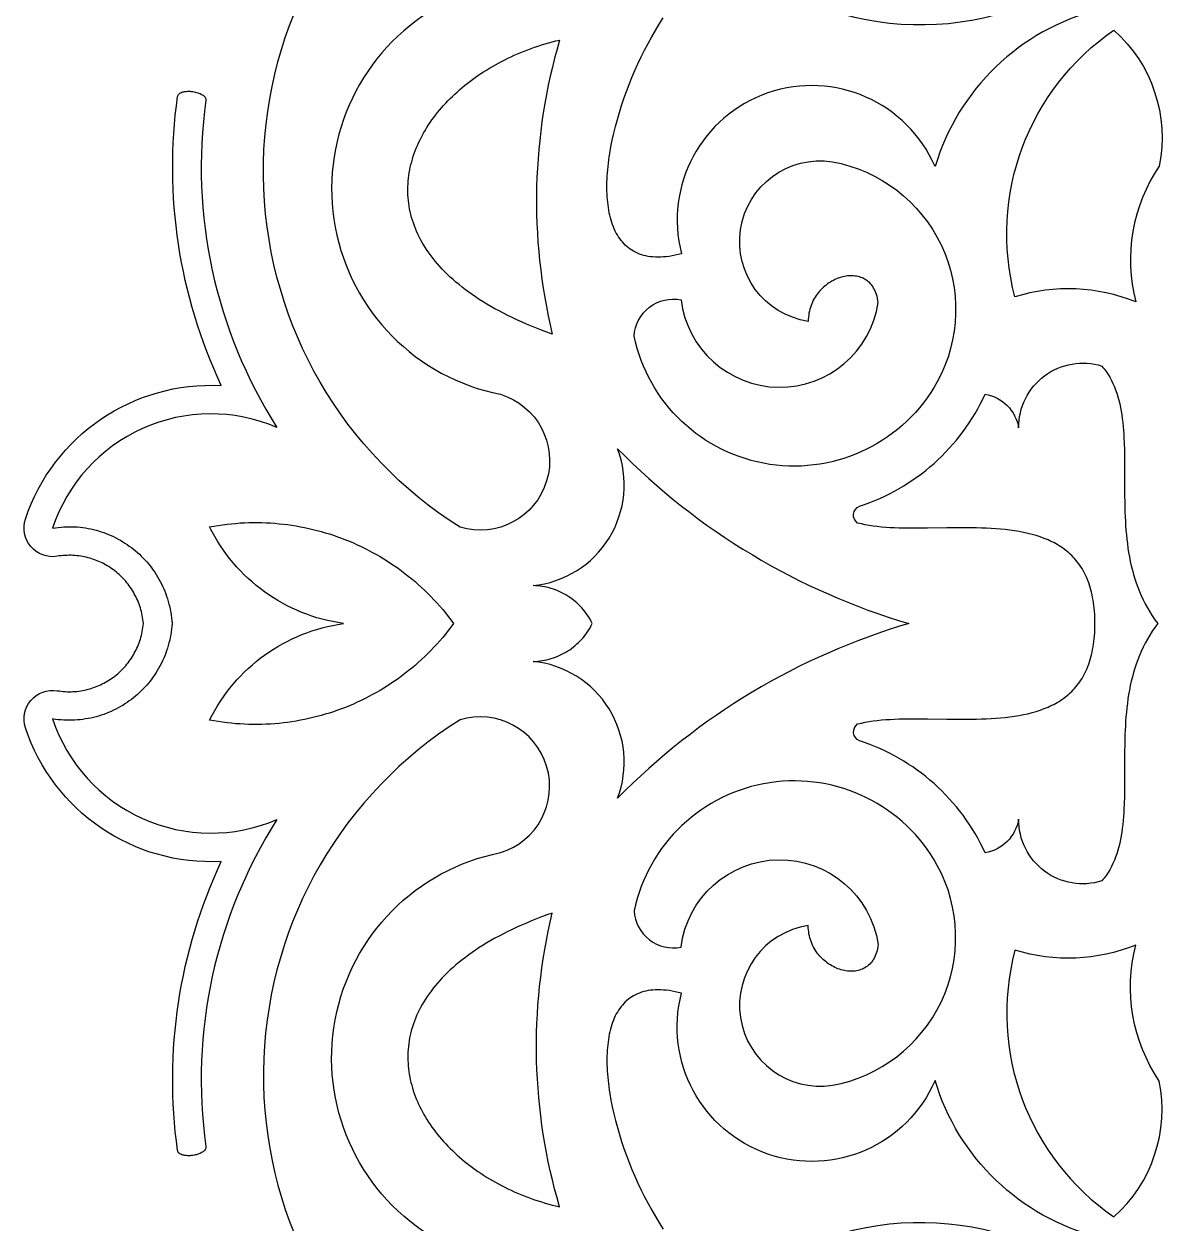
# Model space of a CAD drawing. Extents: x -809 to -401, y -253 to 409.
# Drawn here: x -809 to -609.9, y -26.8 to 183.1 of the extents above; entities that cross this region are included whole.
import ezdxf

# ---------------------------------------------------------------- set-up
doc = ezdxf.new("R2010")
doc.units = 0
doc.layers.add('LAYER_1', color=18, linetype='CONTINUOUS')

msp = doc.modelspace()

# ---------------------------------------------------------------- linework, layer by layer
at = {"layer": 'LAYER_1'}
for points in [[(-732.71, 95.02, -0.526463), (-737.64, 216.19, -0.747044), (-713.69, 201.87, -1), (-736, 210.56, 0.727969), (-738.11, 185.19, 0.677987), (-725.66, 118.27, -1)], [(-614.47, 134.45, 0.172155), (-635.6, 135.33, -0.316737), (-618.28, 182, -0.266667), (-610.36, 158.22, 0.213408)], [(-716.58, 128.82), (-717.52, 129.16), (-718.45, 129.5), (-719.35, 129.85), (-720.24, 130.21), (-721.1, 130.57), (-721.95, 130.94), (-722.77, 131.31), (-723.58, 131.69), (-724.37, 132.07), (-725.14, 132.46), (-725.89, 132.85), (-726.62, 133.25), (-727.33, 133.65), (-728.02, 134.06), (-728.69, 134.47), (-729.35, 134.88), (-729.99, 135.3), (-730.61, 135.73), (-731.21, 136.15), (-731.79, 136.58), (-732.35, 137.02), (-732.9, 137.46), (-733.43, 137.9), (-733.94, 138.34), (-734.44, 138.79), (-734.92, 139.24), (-735.38, 139.7), (-735.82, 140.15), (-736.25, 140.61), (-736.66, 141.08), (-737.05, 141.54), (-737.43, 142.01), (-737.79, 142.48), (-738.14, 142.95), (-738.46, 143.42), (-738.78, 143.9), (-739.07, 144.38), (-739.35, 144.86), (-739.62, 145.34), (-739.87, 145.82), (-740.1, 146.3), (-740.32, 146.79), (-740.52, 147.27), (-740.71, 147.76), (-740.89, 148.25), (-741.05, 148.74), (-741.19, 149.23), (-741.32, 149.72), (-741.44, 150.21), (-741.54, 150.7), (-741.62, 151.19), (-741.7, 151.68), (-741.75, 152.17), (-741.8, 152.66), (-741.83, 153.15), (-741.85, 153.64), (-741.85, 154.13), (-741.84, 154.62), (-741.82, 155.1), (-741.79, 155.59), (-741.74, 156.08), (-741.68, 156.56), (-741.6, 157.05), (-741.52, 157.53), (-741.42, 158.01), (-741.31, 158.49), (-741.18, 158.97), (-741.05, 159.44), (-740.9, 159.92), (-740.74, 160.39), (-740.57, 160.86), (-740.38, 161.32), (-740.19, 161.79), (-739.98, 162.25), (-739.77, 162.71), (-739.54, 163.17), (-739.3, 163.62), (-739.05, 164.07), (-738.79, 164.52), (-738.51, 164.97), (-738.23, 165.41), (-737.94, 165.85), (-737.63, 166.28), (-737.32, 166.71), (-737, 167.14), (-736.66, 167.56), (-736.32, 167.98), (-735.97, 168.4), (-735.61, 168.81), (-735.23, 169.21), (-734.85, 169.62), (-734.46, 170.01), (-734.06, 170.4), (-733.65, 170.79), (-733.24, 171.17), (-732.81, 171.55), (-732.38, 171.92), (-731.93, 172.29), (-731.48, 172.65), (-731.02, 173.01), (-730.55, 173.36), (-730.08, 173.7), (-729.59, 174.04), (-729.1, 174.38), (-728.6, 174.7), (-728.09, 175.02), (-727.58, 175.34), (-727.06, 175.64), (-726.53, 175.94), (-725.99, 176.24), (-725.45, 176.53), (-724.9, 176.81), (-724.35, 177.08), (-723.78, 177.35), (-723.22, 177.6), (-722.64, 177.86), (-722.06, 178.1), (-721.47, 178.33), (-720.88, 178.56), (-720.28, 178.78), (-719.67, 179), (-719.06, 179.2), (-718.45, 179.4), (-717.82, 179.58), (-717.2, 179.76), (-716.57, 179.93), (-715.93, 180.1), (-715.29, 180.25, 0.131339)], [(-788.13, 78.16), (-788.17, 78.52), (-788.21, 78.87), (-788.27, 79.21), (-788.33, 79.56), (-788.4, 79.9), (-788.48, 80.24), (-788.57, 80.57), (-788.67, 80.9), (-788.77, 81.22), (-788.89, 81.54), (-789.01, 81.86), (-789.14, 82.17), (-789.27, 82.48), (-789.42, 82.79), (-789.57, 83.08), (-789.73, 83.38), (-789.89, 83.67), (-790.06, 83.95), (-790.24, 84.23), (-790.43, 84.5), (-790.62, 84.77), (-790.82, 85.04), (-791.02, 85.29), (-791.23, 85.55), (-791.45, 85.79), (-791.67, 86.03), (-791.9, 86.27), (-792.14, 86.5), (-792.38, 86.72), (-792.62, 86.94), (-792.87, 87.15), (-793.13, 87.35), (-793.39, 87.55), (-793.65, 87.74), (-793.92, 87.93), (-794.2, 88.11), (-794.48, 88.28), (-794.76, 88.44), (-795.05, 88.6), (-795.34, 88.75), (-795.63, 88.89), (-795.93, 89.03), (-796.24, 89.15), (-796.54, 89.27), (-796.85, 89.39), (-797.17, 89.49), (-797.48, 89.59), (-797.8, 89.68), (-798.13, 89.76), (-798.45, 89.83), (-798.78, 89.89), (-799.11, 89.95), (-799.44, 90), (-799.78, 90.03), (-800.12, 90.06), (-800.46, 90.08), (-800.8, 90.1), (-801.14, 90.1), (-801.48, 90.09), (-801.83, 90.08), (-802.18, 90.05), (-802.53, 90.02), (-802.88, 89.98), (-803.23, 89.92, -0.564297), (-808.78, 96.44, -0.337819), (-774.5, 119.8, -0.145291), (-782.16, 170.36), (-782.13, 170.5), (-782.07, 170.64), (-781.98, 170.76), (-781.87, 170.87), (-781.75, 170.96), (-781.6, 171.05), (-781.44, 171.12), (-781.26, 171.18), (-781.07, 171.22), (-780.87, 171.26), (-780.65, 171.28), (-780.43, 171.3), (-780.21, 171.3), (-779.98, 171.29), (-779.75, 171.28), (-779.51, 171.25), (-779.28, 171.21), (-779.06, 171.17), (-778.83, 171.11), (-778.62, 171.04), (-778.41, 170.97), (-778.21, 170.89), (-778.03, 170.8), (-777.85, 170.7), (-777.7, 170.6), (-777.56, 170.48), (-777.44, 170.36), (-777.35, 170.24), (-777.27, 170.1), (-777.23, 169.96), (-777.2, 169.82), (-777.21, 169.67, 0.177943), (-764.78, 112.47, 0.439468), (-804.04, 94.86), (-803.55, 94.93), (-803.05, 94.99), (-802.56, 95.04), (-802.07, 95.07), (-801.59, 95.09), (-801.1, 95.1), (-800.62, 95.1), (-800.14, 95.08), (-799.66, 95.05), (-799.19, 95), (-798.72, 94.95), (-798.25, 94.88), (-797.79, 94.8), (-797.33, 94.7), (-796.87, 94.6), (-796.42, 94.48), (-795.97, 94.36), (-795.53, 94.22), (-795.09, 94.07), (-794.65, 93.91), (-794.23, 93.73), (-793.8, 93.55), (-793.38, 93.36), (-792.97, 93.15), (-792.56, 92.94), (-792.16, 92.72), (-791.76, 92.48), (-791.38, 92.24), (-790.99, 91.98), (-790.62, 91.72), (-790.25, 91.45), (-789.89, 91.17), (-789.53, 90.87), (-789.18, 90.57), (-788.84, 90.27), (-788.51, 89.95), (-788.19, 89.62), (-787.87, 89.29), (-787.56, 88.95), (-787.26, 88.6), (-786.97, 88.24), (-786.69, 87.87), (-786.42, 87.5), (-786.15, 87.12), (-785.9, 86.73), (-785.66, 86.33), (-785.42, 85.93), (-785.2, 85.52), (-784.98, 85.1), (-784.78, 84.68), (-784.58, 84.25), (-784.4, 83.82), (-784.23, 83.38), (-784.07, 82.93), (-783.92, 82.48), (-783.78, 82.02), (-783.66, 81.55), (-783.54, 81.08), (-783.44, 80.61), (-783.35, 80.13), (-783.27, 79.64), (-783.2, 79.15), (-783.15, 78.66), (-783.11, 78.16), (-783.15, 77.66), (-783.2, 77.17), (-783.27, 76.68), (-783.35, 76.19), (-783.44, 75.72), (-783.54, 75.24), (-783.66, 74.77), (-783.78, 74.31), (-783.92, 73.85), (-784.07, 73.39), (-784.23, 72.95), (-784.4, 72.51), (-784.58, 72.07), (-784.78, 71.64), (-784.98, 71.22), (-785.2, 70.8), (-785.42, 70.39), (-785.66, 69.99), (-785.9, 69.6), (-786.15, 69.21), (-786.42, 68.83), (-786.69, 68.45), (-786.97, 68.09), (-787.26, 67.73), (-787.56, 67.38), (-787.87, 67.03), (-788.19, 66.7), (-788.51, 66.37), (-788.84, 66.06), (-789.18, 65.75), (-789.53, 65.45), (-789.89, 65.16), (-790.25, 64.88), (-790.62, 64.6), (-790.99, 64.34), (-791.38, 64.09), (-791.76, 63.84), (-792.16, 63.61), (-792.56, 63.38), (-792.97, 63.17), (-793.38, 62.97), (-793.8, 62.77), (-794.23, 62.59), (-794.65, 62.42), (-795.09, 62.26), (-795.53, 62.11), (-795.97, 61.97), (-796.42, 61.84), (-796.87, 61.72), (-797.33, 61.62), (-797.79, 61.53), (-798.25, 61.45), (-798.72, 61.38), (-799.19, 61.32), (-799.66, 61.28), (-800.14, 61.25), (-800.62, 61.23), (-801.1, 61.22), (-801.59, 61.23), (-802.07, 61.25), (-802.56, 61.28), (-803.05, 61.33), (-803.55, 61.39), (-804.04, 61.47, 0.439468), (-764.78, 43.85, 0.177943), (-777.21, -13.34), (-777.2, -13.5), (-777.23, -13.64), (-777.27, -13.78), (-777.35, -13.91), (-777.44, -14.04), (-777.56, -14.16), (-777.7, -14.27), (-777.85, -14.38), (-778.03, -14.48), (-778.21, -14.57), (-778.41, -14.65), (-778.62, -14.72), (-778.83, -14.79), (-779.06, -14.84), (-779.28, -14.89), (-779.51, -14.93), (-779.75, -14.95), (-779.98, -14.97), (-780.21, -14.98), (-780.43, -14.97), (-780.65, -14.96), (-780.87, -14.94), (-781.07, -14.9), (-781.26, -14.85), (-781.44, -14.79), (-781.6, -14.72), (-781.75, -14.64), (-781.87, -14.54), (-781.98, -14.44), (-782.07, -14.31), (-782.13, -14.18), (-782.16, -14.03, -0.145291), (-774.5, 36.52, -0.337819), (-808.78, 59.89, -0.564297), (-803.23, 66.4), (-802.88, 66.35), (-802.53, 66.3), (-802.18, 66.27), (-801.83, 66.24), (-801.48, 66.23), (-801.14, 66.22), (-800.8, 66.23), (-800.46, 66.24), (-800.12, 66.26), (-799.78, 66.29), (-799.44, 66.33), (-799.11, 66.38), (-798.78, 66.43), (-798.45, 66.5), (-798.13, 66.57), (-797.8, 66.65), (-797.48, 66.74), (-797.17, 66.83), (-796.85, 66.94), (-796.54, 67.05), (-796.24, 67.17), (-795.93, 67.3), (-795.63, 67.43), (-795.34, 67.58), (-795.05, 67.73), (-794.76, 67.88), (-794.48, 68.05), (-794.2, 68.22), (-793.92, 68.4), (-793.65, 68.58), (-793.39, 68.77), (-793.13, 68.97), (-792.87, 69.17), (-792.62, 69.38), (-792.38, 69.6), (-792.14, 69.82), (-791.9, 70.05), (-791.67, 70.29), (-791.45, 70.53), (-791.23, 70.78), (-791.02, 71.03), (-790.82, 71.29), (-790.62, 71.55), (-790.43, 71.82), (-790.24, 72.09), (-790.06, 72.37), (-789.89, 72.66), (-789.73, 72.95), (-789.57, 73.24), (-789.42, 73.54), (-789.27, 73.84), (-789.14, 74.15), (-789.01, 74.46), (-788.89, 74.78), (-788.77, 75.1), (-788.67, 75.42), (-788.57, 75.75), (-788.48, 76.09), (-788.4, 76.42), (-788.33, 76.76), (-788.27, 77.11), (-788.21, 77.46), (-788.17, 77.81)], [(-649.19, 120.48, -0.695512), (-702.26, 128.46, -0.453388), (-694.04, 134.8, 0.872623), (-659.52, 134.33), (-659.57, 134.71), (-659.64, 135.07), (-659.72, 135.41), (-659.82, 135.74), (-659.93, 136.05), (-660.05, 136.34), (-660.18, 136.61), (-660.33, 136.87), (-660.48, 137.12), (-660.65, 137.35), (-660.83, 137.56), (-661.02, 137.76), (-661.21, 137.94), (-661.42, 138.11), (-661.63, 138.26), (-661.85, 138.4), (-662.08, 138.53), (-662.31, 138.64), (-662.55, 138.73), (-662.8, 138.81), (-663.05, 138.88), (-663.31, 138.93), (-663.57, 138.97), (-663.83, 139), (-664.1, 139.01), (-664.37, 139.02), (-664.64, 139), (-664.91, 138.98), (-665.19, 138.94), (-665.46, 138.89), (-665.74, 138.83), (-666.02, 138.76), (-666.29, 138.67), (-666.57, 138.57), (-666.84, 138.46), (-667.11, 138.34), (-667.38, 138.21), (-667.64, 138.07), (-667.9, 137.92), (-668.16, 137.75), (-668.41, 137.58), (-668.66, 137.39), (-668.9, 137.2), (-669.13, 136.99), (-669.36, 136.78), (-669.58, 136.55), (-669.79, 136.32), (-670, 136.07), (-670.2, 135.82), (-670.38, 135.56), (-670.56, 135.29), (-670.73, 135.01), (-670.89, 134.72), (-671.03, 134.42), (-671.17, 134.12), (-671.29, 133.8), (-671.4, 133.48), (-671.5, 133.15), (-671.58, 132.82), (-671.65, 132.47), (-671.7, 132.12), (-671.74, 131.76), (-671.77, 131.4), (-671.78, 131.03, -1), (-667.55, 158.97, -0.511088)], [(-621.59, 78.16), (-621.6, 78.72), (-621.61, 79.26), (-621.64, 79.79), (-621.68, 80.31), (-621.72, 80.82), (-621.77, 81.32), (-621.84, 81.8), (-621.91, 82.27), (-622, 82.74), (-622.09, 83.19), (-622.19, 83.63), (-622.3, 84.05), (-622.42, 84.47), (-622.54, 84.88), (-622.68, 85.27), (-622.82, 85.66), (-622.98, 86.03), (-623.14, 86.4), (-623.31, 86.76), (-623.48, 87.1), (-623.67, 87.44), (-623.86, 87.76), (-624.06, 88.08), (-624.27, 88.39), (-624.48, 88.68), (-624.71, 88.97), (-624.93, 89.25), (-625.17, 89.52), (-625.41, 89.79), (-625.66, 90.04), (-625.92, 90.29), (-626.18, 90.52), (-626.45, 90.75), (-626.73, 90.98), (-627.01, 91.19), (-627.3, 91.39), (-627.59, 91.59), (-627.89, 91.78), (-628.19, 91.97), (-628.5, 92.14), (-628.82, 92.31), (-629.14, 92.48), (-629.47, 92.63), (-629.8, 92.78), (-630.13, 92.92), (-630.47, 93.06), (-631.17, 93.32), (-631.88, 93.55), (-632.61, 93.76), (-633.36, 93.94), (-634.12, 94.11), (-634.89, 94.26), (-635.68, 94.39), (-636.48, 94.5), (-637.29, 94.59), (-638.11, 94.67), (-638.94, 94.74), (-639.77, 94.8), (-640.62, 94.84), (-641.47, 94.87), (-642.32, 94.89), (-644.04, 94.91), (-645.77, 94.91), (-647.5, 94.89), (-650.93, 94.84), (-652.62, 94.83), (-654.27, 94.83), (-655.09, 94.84), (-655.89, 94.86), (-656.68, 94.89), (-657.46, 94.93), (-658.22, 94.98), (-658.98, 95.04), (-659.71, 95.12), (-660.43, 95.21), (-661.13, 95.32), (-661.82, 95.44), (-662.48, 95.58), (-663.13, 95.74, -0.585603), (-662.83, 98.69, 0.210186), (-640.82, 118.29, -0.32), (-634.95, 112.41, -0.506711), (-620.39, 123.22), (-620.19, 122.98), (-620, 122.75), (-619.64, 122.26), (-619.31, 121.76), (-619, 121.24), (-618.71, 120.71), (-618.44, 120.16), (-618.2, 119.6), (-617.98, 119.03), (-617.77, 118.44), (-617.59, 117.84), (-617.42, 117.23), (-617.27, 116.61), (-617.13, 115.98), (-617.01, 115.33), (-616.91, 114.68), (-616.82, 114.01), (-616.74, 113.34), (-616.67, 112.65), (-616.61, 111.96), (-616.56, 111.26), (-616.52, 110.55), (-616.49, 109.83), (-616.45, 108.37), (-616.43, 106.89), (-616.42, 105.38), (-616.42, 102.32), (-616.41, 100.76), (-616.39, 99.2), (-616.35, 97.63), (-616.32, 96.85), (-616.28, 96.06), (-616.23, 95.27), (-616.17, 94.49), (-616.1, 93.7), (-616.02, 92.92), (-615.93, 92.14), (-615.82, 91.36), (-615.7, 90.58), (-615.56, 89.81), (-615.41, 89.04), (-615.24, 88.27), (-615.05, 87.51), (-614.85, 86.75), (-614.62, 86), (-614.38, 85.25), (-614.11, 84.51), (-613.82, 83.77), (-613.51, 83.04), (-613.17, 82.32), (-612.81, 81.61), (-612.42, 80.9), (-612.01, 80.2), (-611.57, 79.51), (-611.1, 78.83), (-610.6, 78.16), (-611.1, 77.49), (-611.57, 76.81), (-612.01, 76.12), (-612.42, 75.42), (-612.81, 74.72), (-613.17, 74), (-613.51, 73.28), (-613.82, 72.55), (-614.11, 71.82), (-614.38, 71.07), (-614.62, 70.33), (-614.85, 69.57), (-615.05, 68.81), (-615.24, 68.05), (-615.41, 67.29), (-615.56, 66.51), (-615.7, 65.74), (-615.82, 64.96), (-615.93, 64.18), (-616.02, 63.4), (-616.1, 62.62), (-616.17, 61.84), (-616.23, 61.05), (-616.28, 60.26), (-616.32, 59.48), (-616.35, 58.69), (-616.39, 57.12), (-616.41, 55.56), (-616.42, 54.01), (-616.42, 50.94), (-616.43, 49.44), (-616.45, 47.95), (-616.49, 46.5), (-616.52, 45.78), (-616.56, 45.07), (-616.61, 44.37), (-616.67, 43.67), (-616.74, 42.99), (-616.82, 42.31), (-616.91, 41.65), (-617.01, 40.99), (-617.13, 40.35), (-617.27, 39.71), (-617.42, 39.09), (-617.59, 38.48), (-617.77, 37.88), (-617.98, 37.29), (-618.2, 36.72), (-618.44, 36.16), (-618.71, 35.61), (-619, 35.08), (-619.31, 34.57), (-619.64, 34.06), (-620, 33.58), (-620.19, 33.34), (-620.39, 33.11, -0.506711), (-634.95, 43.91, -0.32), (-640.82, 38.04, 0.210186), (-662.83, 57.64, -0.585603), (-663.13, 60.58), (-662.48, 60.74), (-661.82, 60.88), (-661.13, 61.01), (-660.43, 61.11), (-659.71, 61.2), (-658.98, 61.28), (-658.22, 61.34), (-657.46, 61.39), (-656.68, 61.43), (-655.89, 61.46), (-655.09, 61.48), (-654.27, 61.49), (-652.62, 61.5), (-650.93, 61.48), (-647.5, 61.43), (-645.77, 61.41), (-644.04, 61.41), (-643.18, 61.42), (-642.32, 61.43), (-641.47, 61.45), (-640.62, 61.48), (-639.77, 61.53), (-638.94, 61.58), (-638.11, 61.65), (-637.29, 61.73), (-636.48, 61.83), (-635.68, 61.94), (-634.89, 62.07), (-634.12, 62.21), (-633.36, 62.38), (-632.61, 62.57), (-631.88, 62.78), (-631.17, 63.01), (-630.47, 63.26), (-630.13, 63.4), (-629.8, 63.54), (-629.47, 63.69), (-629.14, 63.85), (-628.82, 64.01), (-628.5, 64.18), (-628.19, 64.36), (-627.89, 64.54), (-627.59, 64.73), (-627.3, 64.93), (-627.01, 65.13), (-626.73, 65.35), (-626.45, 65.57), (-626.18, 65.8), (-625.92, 66.04), (-625.66, 66.28), (-625.41, 66.54), (-625.17, 66.8), (-624.93, 67.07), (-624.71, 67.35), (-624.48, 67.64), (-624.27, 67.94), (-624.06, 68.24), (-623.86, 68.56), (-623.67, 68.89), (-623.48, 69.22), (-623.31, 69.57), (-623.14, 69.92), (-622.98, 70.29), (-622.82, 70.66), (-622.68, 71.05), (-622.54, 71.45), (-622.42, 71.85), (-622.3, 72.27), (-622.19, 72.7), (-622.09, 73.14), (-622, 73.59), (-621.91, 74.05), (-621.84, 74.52), (-621.77, 75.01), (-621.72, 75.5), (-621.68, 76.01), (-621.64, 76.53), (-621.61, 77.06), (-621.6, 77.61)], [(-709.57, 78.16), (-709.76, 78.54), (-709.96, 78.9), (-710.18, 79.26), (-710.4, 79.6), (-710.64, 79.94), (-710.88, 80.27), (-711.14, 80.58), (-711.41, 80.89), (-711.68, 81.19), (-711.97, 81.47), (-712.26, 81.75), (-712.56, 82.01), (-712.87, 82.27), (-713.19, 82.51), (-713.51, 82.74), (-713.85, 82.96), (-714.19, 83.17), (-714.54, 83.37), (-714.89, 83.55), (-715.25, 83.72), (-715.62, 83.88), (-715.99, 84.03), (-716.36, 84.17), (-716.75, 84.29), (-717.13, 84.4), (-717.52, 84.5), (-717.92, 84.58), (-718.32, 84.65), (-718.72, 84.71), (-719.13, 84.75), (-719.54, 84.78), (-719.95, 84.79, 0.493843), (-705.15, 108.75, 0.127459), (-654.19, 78.16, 0.127459), (-705.15, 47.58, 0.493843), (-719.95, 71.53), (-719.54, 71.54), (-719.13, 71.57), (-718.72, 71.62), (-718.32, 71.67), (-717.92, 71.74), (-717.52, 71.83), (-717.13, 71.92), (-716.75, 72.03), (-716.36, 72.16), (-715.99, 72.29), (-715.62, 72.44), (-715.25, 72.6), (-714.89, 72.77), (-714.54, 72.96), (-714.19, 73.15), (-713.85, 73.36), (-713.51, 73.58), (-713.19, 73.81), (-712.87, 74.06), (-712.56, 74.31), (-712.26, 74.58), (-711.97, 74.85), (-711.68, 75.14), (-711.41, 75.43), (-711.14, 75.74), (-710.88, 76.06), (-710.64, 76.38), (-710.4, 76.72), (-710.18, 77.07), (-709.96, 77.42), (-709.76, 77.79)], [(-732.71, 61.3, 0.526463), (-737.64, -59.87, 0.747044), (-713.69, -45.54, 1), (-736, -54.23, -0.727969), (-738.11, -28.87, -0.677987), (-725.66, 38.06, 1)], [(-649.19, 35.84, 0.695512), (-702.26, 27.86, 0.453388), (-694.04, 21.52, -0.872623), (-659.52, 21.99), (-659.57, 21.61), (-659.64, 21.25), (-659.72, 20.91), (-659.82, 20.59), (-659.93, 20.28), (-660.05, 19.99), (-660.18, 19.71), (-660.33, 19.45), (-660.48, 19.2), (-660.65, 18.98), (-660.83, 18.76), (-661.02, 18.56), (-661.21, 18.38), (-661.42, 18.21), (-661.63, 18.06), (-661.85, 17.92), (-662.08, 17.8), (-662.31, 17.69), (-662.55, 17.59), (-662.8, 17.51), (-663.05, 17.44), (-663.31, 17.39), (-663.57, 17.35), (-663.83, 17.32), (-664.1, 17.31), (-664.37, 17.31), (-664.64, 17.32), (-664.91, 17.34), (-665.19, 17.38), (-665.46, 17.43), (-665.74, 17.49), (-666.02, 17.57), (-666.29, 17.65), (-666.57, 17.75), (-666.84, 17.86), (-667.11, 17.98), (-667.38, 18.11), (-667.64, 18.25), (-667.9, 18.41), (-668.16, 18.57), (-668.41, 18.75), (-668.66, 18.93), (-668.9, 19.13), (-669.13, 19.33), (-669.36, 19.55), (-669.58, 19.77), (-669.79, 20.01), (-670, 20.25), (-670.2, 20.5), (-670.38, 20.77), (-670.56, 21.04), (-670.73, 21.32), (-670.89, 21.61), (-671.03, 21.9), (-671.17, 22.21), (-671.29, 22.52), (-671.4, 22.84), (-671.5, 23.17), (-671.58, 23.51), (-671.65, 23.85), (-671.7, 24.2), (-671.74, 24.56), (-671.77, 24.92), (-671.78, 25.3, 1), (-667.55, -2.65, 0.511088)], [(-716.58, 27.5), (-717.52, 27.16), (-718.45, 26.82), (-719.35, 26.47), (-720.24, 26.11), (-721.1, 25.75), (-721.95, 25.38), (-722.77, 25.01), (-723.58, 24.63), (-724.37, 24.25), (-725.14, 23.86), (-725.89, 23.47), (-726.62, 23.07), (-727.33, 22.67), (-728.02, 22.27), (-728.69, 21.86), (-729.35, 21.44), (-729.99, 21.02), (-730.61, 20.6), (-731.21, 20.17), (-731.79, 19.74), (-732.35, 19.31), (-732.9, 18.87), (-733.43, 18.43), (-733.94, 17.98), (-734.44, 17.53), (-734.92, 17.08), (-735.38, 16.63), (-735.82, 16.17), (-736.25, 15.71), (-736.66, 15.25), (-737.05, 14.78), (-737.43, 14.32), (-737.79, 13.85), (-738.14, 13.37), (-738.46, 12.9), (-738.78, 12.42), (-739.07, 11.95), (-739.35, 11.47), (-739.62, 10.99), (-739.87, 10.5), (-740.1, 10.02), (-740.32, 9.54), (-740.52, 9.05), (-740.71, 8.56), (-740.89, 8.08), (-741.05, 7.59), (-741.19, 7.1), (-741.32, 6.61), (-741.44, 6.12), (-741.54, 5.63), (-741.62, 5.14), (-741.7, 4.65), (-741.75, 4.15), (-741.8, 3.66), (-741.83, 3.17), (-741.85, 2.68), (-741.85, 2.19), (-741.84, 1.71), (-741.82, 1.22), (-741.79, 0.73), (-741.74, 0.25), (-741.68, -0.24), (-741.6, -0.72), (-741.52, -1.21), (-741.42, -1.69), (-741.31, -2.17), (-741.18, -2.64), (-741.05, -3.12), (-740.9, -3.59), (-740.74, -4.06), (-740.57, -4.53), (-740.38, -5), (-740.19, -5.47), (-739.98, -5.93), (-739.77, -6.39), (-739.54, -6.85), (-739.3, -7.3), (-739.05, -7.75), (-738.79, -8.2), (-738.51, -8.64), (-738.23, -9.09), (-737.94, -9.52), (-737.63, -9.96), (-737.32, -10.39), (-737, -10.82), (-736.66, -11.24), (-736.32, -11.66), (-735.97, -12.07), (-735.61, -12.48), (-735.23, -12.89), (-734.85, -13.29), (-734.46, -13.69), (-734.06, -14.08), (-733.65, -14.47), (-733.24, -14.85), (-732.81, -15.23), (-732.38, -15.6), (-731.93, -15.97), (-731.48, -16.33), (-731.02, -16.69), (-730.55, -17.04), (-730.08, -17.38), (-729.59, -17.72), (-729.1, -18.05), (-728.6, -18.38), (-728.09, -18.7), (-727.58, -19.01), (-727.06, -19.32), (-726.53, -19.62), (-725.99, -19.92), (-725.45, -20.2), (-724.9, -20.48), (-724.35, -20.76), (-723.78, -21.02), (-723.22, -21.28), (-722.64, -21.53), (-722.06, -21.78), (-721.47, -22.01), (-720.88, -22.24), (-720.28, -22.46), (-719.67, -22.67), (-719.06, -22.88), (-718.45, -23.07), (-717.82, -23.26), (-717.2, -23.44), (-716.57, -23.61), (-715.93, -23.77), (-715.29, -23.93, -0.131339)], [(-614.47, 21.88, -0.172155), (-635.6, 20.99, 0.316737), (-618.28, -25.68, 0.266667), (-610.36, -1.9, -0.213408)]]:
    msp.add_lwpolyline(points, format="xyb", close=True, dxfattribs=at)
for points in [[(-685.91, 195.81, 0.343731), (-623.68, 191.7, -0.579557)], [(-621.04, 185.54, 0.263317), (-649.58, 158.12, 0.924949), (-693.96, 142.86), (-694.52, 142.72), (-695.07, 142.59), (-695.6, 142.49), (-696.12, 142.41), (-696.62, 142.35), (-697.11, 142.3), (-697.59, 142.27), (-698.06, 142.26), (-698.51, 142.27), (-698.95, 142.3), (-699.38, 142.35), (-699.79, 142.41), (-700.19, 142.49), (-700.58, 142.58), (-700.96, 142.69), (-701.32, 142.82), (-701.68, 142.96), (-702.02, 143.12), (-702.34, 143.3), (-702.66, 143.49), (-702.96, 143.69), (-703.26, 143.91), (-703.54, 144.14), (-703.8, 144.39), (-704.06, 144.65), (-704.31, 144.93), (-704.54, 145.21), (-704.77, 145.52), (-704.98, 145.83), (-705.18, 146.15), (-705.37, 146.49), (-705.55, 146.84), (-705.72, 147.2), (-705.87, 147.58), (-706.02, 147.96), (-706.16, 148.36), (-706.28, 148.76), (-706.4, 149.18), (-706.5, 149.6), (-706.6, 150.04), (-706.68, 150.48), (-706.76, 150.94), (-706.82, 151.4), (-706.88, 151.87), (-706.93, 152.35), (-706.96, 152.84), (-706.99, 153.34), (-707.01, 153.84), (-707.01, 154.36), (-707.01, 154.87), (-707, 155.4), (-706.98, 155.93), (-706.95, 156.47), (-706.92, 157.02), (-706.87, 157.57), (-706.82, 158.12), (-706.75, 158.69), (-706.68, 159.25), (-706.6, 159.83), (-706.51, 160.4), (-706.31, 161.57), (-706.07, 162.75), (-705.81, 163.94), (-705.51, 165.14), (-705.18, 166.36), (-704.83, 167.57), (-704.44, 168.8), (-704.03, 170.02), (-703.59, 171.25), (-703.12, 172.47), (-702.63, 173.69), (-702.12, 174.91), (-701.58, 176.11), (-701.01, 177.31), (-700.42, 178.49), (-699.81, 179.66), (-699.18, 180.81), (-698.53, 181.95), (-697.86, 183.06), (-697.17, 184.15)], [(-621.04, -29.21, -0.263317), (-649.58, -1.8, -0.924949), (-693.96, 13.46), (-694.52, 13.61), (-695.07, 13.73), (-695.6, 13.83), (-696.12, 13.91), (-696.62, 13.98), (-697.11, 14.02), (-697.59, 14.05), (-698.06, 14.06), (-698.51, 14.05), (-698.95, 14.02), (-699.38, 13.98), (-699.79, 13.92), (-700.19, 13.84), (-700.58, 13.74), (-700.96, 13.63), (-701.32, 13.5), (-701.68, 13.36), (-702.02, 13.2), (-702.34, 13.03), (-702.66, 12.84), (-702.96, 12.63), (-703.26, 12.41), (-703.54, 12.18), (-703.8, 11.93), (-704.06, 11.67), (-704.31, 11.4), (-704.54, 11.11), (-704.77, 10.81), (-704.98, 10.49), (-705.18, 10.17), (-705.37, 9.83), (-705.55, 9.48), (-705.72, 9.12), (-705.87, 8.75), (-706.02, 8.36), (-706.16, 7.97), (-706.28, 7.56), (-706.4, 7.15), (-706.5, 6.72), (-706.6, 6.29), (-706.68, 5.84), (-706.76, 5.39), (-706.82, 4.92), (-706.88, 4.45), (-706.93, 3.97), (-706.96, 3.48), (-706.99, 2.98), (-707.01, 2.48), (-707.01, 1.97), (-707.01, 1.45), (-707, 0.92), (-706.98, 0.39), (-706.95, -0.15), (-706.92, -0.69), (-706.87, -1.24), (-706.82, -1.8), (-706.75, -2.36), (-706.68, -2.93), (-706.6, -3.5), (-706.51, -4.08), (-706.31, -5.24), (-706.07, -6.42), (-705.81, -7.62), (-705.51, -8.82), (-705.18, -10.03), (-704.83, -11.25), (-704.44, -12.47), (-704.03, -13.7), (-703.59, -14.93), (-703.12, -16.15), (-702.63, -17.37), (-702.12, -18.58), (-701.58, -19.79), (-701.01, -20.99), (-700.42, -22.17), (-699.81, -23.34), (-699.18, -24.49), (-698.53, -25.62), (-697.86, -26.73), (-697.17, -27.82)], [(-685.91, -39.49, -0.343731), (-623.68, -35.38, 0.579557)]]:
    msp.add_lwpolyline(points, format="xyb", dxfattribs=at)
msp.add_lwpolyline([(-753.14, 78.16), (-754.08, 78.31), (-755.01, 78.49), (-755.94, 78.69), (-756.85, 78.92), (-757.76, 79.18), (-758.66, 79.47), (-759.54, 79.78), (-760.42, 80.11), (-761.28, 80.48), (-762.13, 80.87), (-762.96, 81.28), (-763.79, 81.72), (-764.6, 82.18), (-765.39, 82.66), (-766.17, 83.17), (-766.93, 83.7), (-767.68, 84.26), (-768.41, 84.84), (-769.12, 85.43), (-769.82, 86.06), (-770.5, 86.7), (-771.15, 87.36), (-771.79, 88.04), (-772.41, 88.75), (-773.01, 89.47), (-773.58, 90.22), (-774.14, 90.98), (-774.67, 91.76), (-775.18, 92.56), (-775.66, 93.38), (-776.12, 94.22), (-776.35, 94.64), (-776.56, 95.07), (-775.8, 95.21), (-775.03, 95.33), (-774.27, 95.44), (-773.5, 95.54), (-772.74, 95.62), (-771.98, 95.69), (-771.21, 95.75), (-770.45, 95.79), (-769.69, 95.81), (-768.93, 95.83), (-768.17, 95.83), (-767.41, 95.82), (-766.65, 95.79), (-765.9, 95.75), (-765.14, 95.7), (-764.39, 95.63), (-763.64, 95.55), (-762.89, 95.46), (-762.15, 95.35), (-761.41, 95.23), (-760.67, 95.1), (-759.93, 94.96), (-759.2, 94.8), (-758.47, 94.63), (-757.74, 94.45), (-757.02, 94.26), (-756.3, 94.05), (-755.59, 93.83), (-754.87, 93.6), (-754.17, 93.35), (-753.47, 93.1), (-752.77, 92.83), (-752.07, 92.55), (-751.39, 92.25), (-750.7, 91.95), (-750.03, 91.63), (-749.35, 91.3), (-748.69, 90.96), (-748.03, 90.61), (-747.37, 90.25), (-746.72, 89.87), (-746.08, 89.48), (-745.44, 89.08), (-744.81, 88.67), (-744.19, 88.25), (-743.57, 87.82), (-742.96, 87.38), (-742.36, 86.92), (-741.77, 86.45), (-741.18, 85.98), (-740.6, 85.49), (-740.03, 84.99), (-739.47, 84.48), (-738.91, 83.96), (-738.36, 83.42), (-737.82, 82.88), (-737.29, 82.33), (-736.77, 81.76), (-736.26, 81.19), (-735.76, 80.6), (-735.26, 80.01), (-734.78, 79.4), (-734.31, 78.79), (-733.84, 78.16), (-734.31, 77.54), (-734.78, 76.92), (-735.26, 76.31), (-735.76, 75.72), (-736.26, 75.13), (-736.77, 74.56), (-737.29, 74), (-737.82, 73.44), (-738.36, 72.9), (-738.91, 72.37), (-739.47, 71.85), (-740.03, 71.34), (-740.6, 70.84), (-741.18, 70.35), (-741.77, 69.87), (-742.36, 69.4), (-742.96, 68.95), (-743.57, 68.5), (-744.19, 68.07), (-744.81, 67.65), (-745.44, 67.24), (-746.08, 66.84), (-746.72, 66.45), (-747.37, 66.08), (-748.03, 65.71), (-748.69, 65.36), (-749.35, 65.02), (-750.03, 64.69), (-750.7, 64.37), (-751.39, 64.07), (-752.07, 63.78), (-752.77, 63.49), (-753.47, 63.23), (-754.17, 62.97), (-754.87, 62.73), (-755.59, 62.49), (-756.3, 62.27), (-757.02, 62.07), (-757.74, 61.87), (-758.47, 61.69), (-759.2, 61.52), (-759.93, 61.36), (-760.67, 61.22), (-761.41, 61.09), (-762.15, 60.97), (-762.89, 60.86), (-763.64, 60.77), (-764.39, 60.69), (-765.14, 60.63), (-765.9, 60.57), (-766.65, 60.53), (-767.41, 60.51), (-768.17, 60.49), (-768.93, 60.5), (-769.69, 60.51), (-770.45, 60.54), (-771.21, 60.58), (-771.98, 60.63), (-772.74, 60.7), (-773.5, 60.78), (-774.27, 60.88), (-775.03, 60.99), (-775.8, 61.11), (-776.56, 61.25), (-776.12, 62.11), (-775.66, 62.94), (-775.18, 63.76), (-774.67, 64.56), (-774.14, 65.34), (-773.58, 66.11), (-773.01, 66.85), (-772.41, 67.57), (-771.79, 68.28), (-771.15, 68.96), (-770.5, 69.63), (-769.82, 70.27), (-769.12, 70.89), (-768.41, 71.49), (-767.68, 72.07), (-766.93, 72.62), (-766.17, 73.15), (-765.39, 73.66), (-764.6, 74.15), (-763.79, 74.61), (-762.96, 75.04), (-762.13, 75.46), (-761.28, 75.85), (-760.42, 76.21), (-759.54, 76.55), (-758.66, 76.86), (-757.76, 77.14), (-756.85, 77.4), (-755.94, 77.63), (-755.01, 77.84), (-754.08, 78.01)], close=True, dxfattribs=at)

doc.saveas('drawing.dxf')
